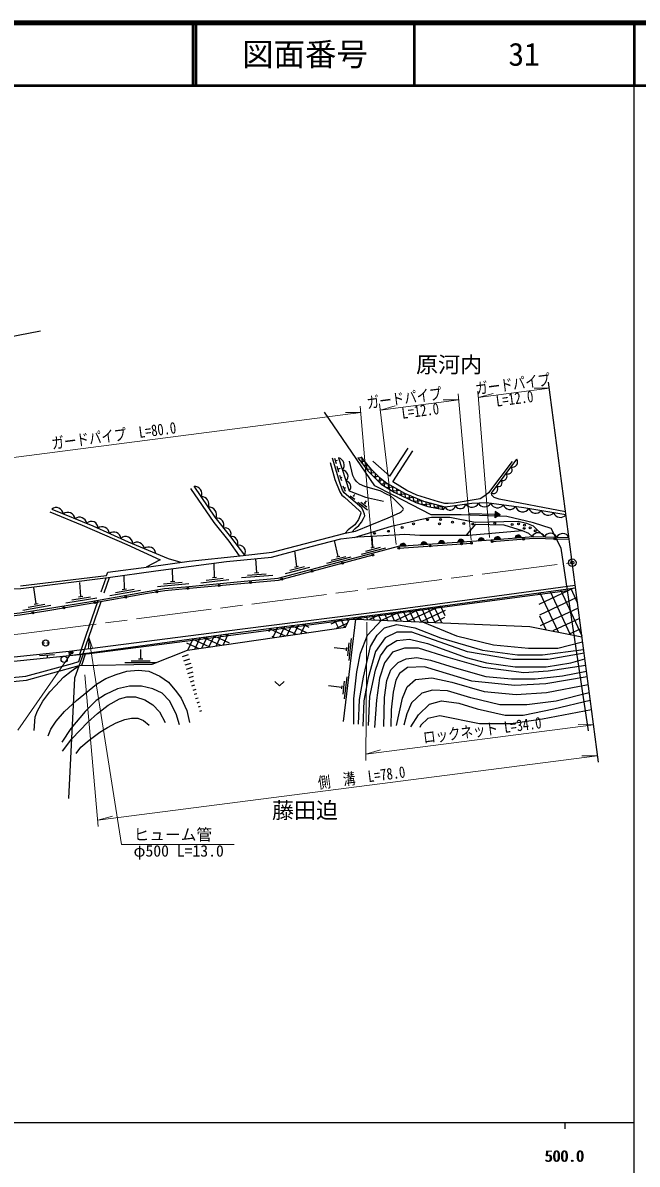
# Model space of a CAD drawing. Units: millimetres at full size, sheet at 1:1000; details may follow other scales. Extents: x 40000 to 680000, y 20000 to 380000.
# Drawn here: x 481708 to 579500, y 198357 to 380000 of the extents above; entities that cross this region are included whole.
import ezdxf
from ezdxf.enums import TextEntityAlignment as Align

# ---------------------------------------------------------------- set-up
doc = ezdxf.new("R2010")
doc.units = ezdxf.units.MM
doc.header["$LTSCALE"] = 1000
doc.header["$PDMODE"] = 32
doc.header["$PDSIZE"] = 500
doc.linetypes.add('CHAIN', pattern=[18.5, 12, -1.5, 3.5, -1.5])
doc.linetypes.add('DASHED', pattern=[7.5, 6, -1.5])
for name, color, linetype, lineweight in [('M-BGD', 7, 'Continuous', 25), ('M-BMK', 2, 'CHAIN', 13), ('M-BMK-OTRS', 5, 'Continuous', 25), ('M-BMK-ROW', 30, 'Continuous', 25), ('M-BMK-SRVR', 3, 'Continuous', 25), ('M-STR-HTXT', 7, 'Continuous', 13), ('M-TTL', 2, 'Continuous', 140), ('M-TTL-BAND', 7, 'Continuous', 25), ('M-TTL-LINE', 7, 'Continuous', 50)]:
    doc.layers.add(name, color=color, linetype=linetype, lineweight=lineweight)
for name, color, linetype in [('M-BMK-HTXT', 7, 'Continuous'), ('M-OTRS', 6, 'Continuous'), ('M-TTL-TXT', 7, 'Continuous')]:
    doc.layers.add(name, color=color, linetype=linetype)
doc.styles.add('ＭＳ ゴシック', font='')
doc.styles.get('ＭＳ ゴシック').set_extended_font_data('MS Gothic')

# ---------------------------------------------------------------- blocks, each defined once
blk = doc.blocks.new('open_arrow')
at = {"color": 0, "linetype": 'Continuous', "lineweight": -2}
blk.add_lwpolyline([(7.5, 1.25), (0, 0), (7.5, -1.25)], dxfattribs=at)

msp = doc.modelspace()

# ---------------------------------------------------------------- hatches: boundary and pattern name
at = {"layer": 'M-BGD'}
for points in [[(556863, 301229), (557679, 301703), (556895, 302229)], [(554178, 297583, -0.82183), (555167, 297652)], [(556764, 297769, -0.82183), (557752, 297847)], [(560056, 298030, -0.82183), (561044, 298108)], [(561245, 297823, -1), (561544, 297847, -1)], [(566238, 297874, -0.41421), (566392, 298020, -0.41421), (566538, 297866, -1)], [(541424, 296388, -0.41421), (541567, 296545, -0.41421), (541723, 296401, -1)], [(541728, 296706, -0.82183), (542716, 296776)], [(545070, 296942, -0.82183), (546058, 297011)], [(546412, 296735, -1), (546711, 296756, -1)], [(547859, 297138, -0.82183), (548847, 297208)], [(550946, 297355, -0.82183), (551935, 297425)], [(551399, 297086, -1), (551699, 297108, -1)], [(552952, 297196, -1), (553251, 297217, -1)], [(556260, 297428, -1), (556559, 297452, -1)], [(537274, 295259, -1), (537564, 295335, -0.41421), (537457, 295152, -0.41421)], [(527608, 292695, -1), (527898, 292772, -0.41421), (527791, 292589, -0.41421)], [(532441, 293977, -1), (532731, 294054, -0.41421), (532624, 293870, -0.41421)], [(517806, 290905, -0.41421), (517942, 291068, -0.41421), (518105, 290932, -1)], [(522775, 291413, -0.41421), (522882, 291597, -0.41421), (523065, 291490, -1)], [(502882, 289424, -0.41421), (503007, 289595, -0.41421), (503178, 289471, -1)], [(507848, 289985, -1), (508147, 290013, -1)], [(512827, 290446, -1), (513126, 290474, -1)], [(488098, 286891, -0.41421), (488222, 287063, -0.41421), (488394, 286939, -1)], [(493032, 287701, -0.41421), (493153, 287875, -0.41421), (493327, 287753, -1)], [(497955, 288575, -0.41421), (498076, 288748, -0.41421), (498250, 288627, -1)], [(483162, 286091, -1), (483458, 286139, -0.41421), (483334, 285967, -0.41421)]]:
    msp.add_hatch(color=256, dxfattribs=at).paths.add_polyline_path(points)
at = {"layer": 'M-STR-HTXT'}
msp.add_hatch(color=256, dxfattribs=at).paths.add_polyline_path([(489238, 279769, -0.41421), (489442, 280058, -0.41421), (489731, 279853, -1)])

# ---------------------------------------------------------------- linework, layer by layer
at = {"layer": 'M-BGD'}
for p, q in [((531321, 310712), (531570, 309848)), ((535023, 310746), (535024, 310735)), ((535710, 310763), (535048, 310705)), ((535652, 310835), (535740, 309833)), ((540146, 307828), (543047, 312330)), ((540610, 306943), (543779, 311859)), ((531445, 310280), (531817, 310387)), ((531710, 309418), (531974, 308558)), ((531842, 308988), (532253, 309114)), ((536188, 310167), (535521, 310109)), ((536667, 309572), (535994, 309513)), ((536368, 309944), (536456, 308930)), ((537145, 308976), (536467, 308917)), ((537083, 309053), (537160, 308174)), ((540146, 307828), (537415, 310253)), ((556298, 305144), (560343, 310543)), ((532120, 308002), (532430, 307157)), ((532275, 307579), (532557, 307683)), ((537716, 308389), (537006, 308326)), ((538289, 307801), (537596, 307741)), ((537785, 308318), (537858, 307481)), ((538940, 307221), (538186, 307155)), ((538485, 307601), (538556, 306788)), ((539172, 307036), (539237, 306289)), ((532628, 306305), (533005, 305488)), ((532816, 305897), (533089, 306022)), ((539742, 306654), (538782, 306570)), ((540718, 306102), (539688, 306011)), ((539848, 306593), (539911, 305874)), ((540518, 306214), (540585, 305460)), ((541695, 305550), (540595, 305453)), ((541189, 305835), (541253, 305105)), ((541860, 305456), (541918, 304788)), ((533826, 304747), (534536, 304194)), ((534283, 304771), (534448, 304642)), ((534365, 304707), (534558, 304954)), ((535011, 303697), (536597, 302478)), ((535511, 303691), (536462, 302959)), ((536059, 303648), (536281, 303478)), ((536170, 303563), (536429, 303900)), ((542719, 305002), (541663, 304909)), ((542530, 305080), (542583, 304470)), ((543993, 304476), (542792, 304371)), ((543191, 304807), (543249, 304153)), ((543853, 304534), (543914, 303835)), ((545267, 303950), (543920, 303832)), ((544514, 304261), (544575, 303562)), ((545175, 303988), (545232, 303340)), ((546915, 303457), (545305, 303316)), ((545833, 303754), (545889, 303118)), ((546486, 303574), (546540, 302958)), ((547139, 303395), (547188, 302841)), ((548676, 302973), (547180, 302842)), ((547793, 303216), (547836, 302724)), ((548446, 303036), (548483, 302607)), ((556879, 301729), (552681, 301863)), ((556895, 302229), (556863, 301229)), ((557679, 301703), (556863, 301229)), ((557679, 301703), (556895, 302229)), ((537412, 296537), (537308, 298338)), ((560056, 298030), (561044, 298108)), ((531895, 295073), (531323, 297606)), ((535632, 295445), (539499, 296468)), ((536328, 295940), (538648, 296554)), ((537141, 296465), (537682, 296608)), ((541574, 296395), (553102, 297206)), ((541728, 296706), (542716, 296776)), ((545070, 296942), (546058, 297011)), ((547859, 297138), (548847, 297208)), ((550946, 297355), (551935, 297425)), ((554178, 297583), (555167, 297652)), ((556764, 297769), (557752, 297847)), ((518948, 292501), (518819, 294708)), ((525300, 293464), (525011, 295947)), ((530116, 293981), (533982, 295006)), ((530812, 294476), (533132, 295091)), ((531624, 295002), (532166, 295145)), ((505569, 291125), (505527, 293116)), ((512211, 291745), (512150, 293952)), ((518599, 292477), (519297, 292525)), ((523513, 292384), (527387, 293381)), ((524213, 292874), (526537, 293472)), ((525029, 293394), (525571, 293533)), ((490931, 288702), (490803, 290946)), ((497889, 289885), (497848, 292071)), ((503130, 290311), (508112, 290744)), ((504101, 290697), (507089, 290956)), ((505220, 291095), (505918, 291156)), ((510050, 290876), (514517, 291423)), ((510907, 291283), (513587, 291611)), ((511898, 291707), (512523, 291783)), ((516496, 291729), (521484, 292075)), ((517473, 292098), (520465, 292305)), ((483838, 287531), (483479, 290125)), ((495532, 288858), (500456, 289731)), ((496465, 289328), (499418, 289852)), ((497545, 289824), (498234, 289946)), ((564068, 289303), (563700, 289132)), ((569345, 290013), (563824, 287438)), ((563994, 289293), (566903, 283053)), ((565642, 289515), (568832, 282674)), ((567290, 289736), (570691, 282443)), ((568939, 289958), (570007, 287666)), ((481733, 286537), (486160, 287345)), ((482564, 286994), (485220, 287479)), ((483529, 287475), (484148, 287588)), ((488561, 287705), (493495, 288515)), ((489499, 288163), (492459, 288649)), ((490585, 288646), (491276, 288759)), ((548205, 287161), (543061, 284763)), ((547186, 287023), (548345, 284537)), ((548174, 287157), (548875, 285654)), ((569896, 288518), (563949, 285745)), ((533320, 285205), (533517, 284784)), ((534312, 285332), (534421, 285099)), ((535627, 285500), (534804, 285116)), ((535304, 285458), (535477, 285087)), ((536296, 285585), (536549, 285041)), ((538733, 285897), (536868, 285028)), ((537287, 285712), (537622, 284995)), ((538279, 285839), (538694, 284949)), ((541855, 286302), (538932, 284939)), ((539271, 285966), (539766, 284904)), ((540263, 286093), (540839, 284858)), ((545030, 286732), (540997, 284851)), ((541254, 286221), (541911, 284812)), ((542243, 286355), (542984, 284766)), ((543231, 286488), (544056, 284720)), ((544220, 286622), (545128, 284674)), ((548943, 286454), (545126, 284674)), ((545209, 286756), (546201, 284628)), ((546197, 286890), (547273, 284582)), ((548851, 285360), (547190, 284586)), ((563959, 285611), (564975, 283433)), ((570112, 286867), (564074, 284051)), ((570328, 285216), (566050, 283221)), ((521124, 283645), (520865, 283090)), ((520932, 283620), (523474, 282435)), ((522241, 283788), (521478, 282151)), ((523359, 283931), (522602, 282308)), ((522700, 283846), (525194, 282684)), ((524477, 284074), (523729, 282472)), ((524469, 284073), (526869, 282954)), ((525594, 284217), (524857, 282635)), ((526712, 284360), (525984, 282798)), ((526238, 284299), (527221, 283840)), ((532521, 285103), (530755, 284279)), ((531337, 284951), (531939, 283660)), ((533369, 284447), (531565, 283606)), ((532328, 285078), (532923, 283802)), ((532768, 268808), (534715, 285120)), ((570544, 283565), (568692, 282702)), ((508797, 282002), (507951, 280187)), ((508665, 281984), (511435, 280692)), ((509919, 282155), (509078, 280350)), ((511041, 282308), (510205, 280514)), ((510409, 282221), (513155, 280941)), ((512164, 282460), (511332, 280677)), ((512153, 282459), (514530, 281351)), ((513286, 282613), (512459, 280840)), ((514353, 282648), (513586, 281003)), ((513897, 282697), (514377, 282473)), ((521325, 282386), (521755, 282186)), ((533635, 278514), (534029, 281992)), ((484844, 281312), (485169, 281312)), ((485519, 281312), (485844, 281312)), ((489145, 279324), (489084, 280004)), ((500472, 278783), (500472, 280283)), ((507772, 281349), (509715, 280443)), ((507925, 280227), (507996, 280194)), ((533236, 280320), (531246, 280506)), ((533208, 280077), (533263, 280564)), ((533416, 279243), (533652, 281330)), ((486771, 279432), (484379, 279236)), ((485575, 279334), (485599, 279035)), ((491702, 279672), (491072, 277744)), ((497972, 278183), (502972, 278183)), ((498972, 278483), (501972, 278483)), ((500122, 278783), (500822, 278783)), ((508048, 279397), (507077, 279088)), ((508257, 278729), (507289, 278421)), ((508466, 278061), (507501, 277754)), ((508662, 277389), (507713, 277087)), ((508746, 276681), (507926, 276420)), ((508830, 275973), (508138, 275753)), ((508915, 275266), (508350, 275086)), ((509055, 274576), (508562, 274419)), ((532509, 274233), (530345, 274498)), ((532480, 273989), (532538, 274476)), ((532683, 273155), (532931, 275240)), ((532898, 272424), (533312, 275899)), ((509235, 273898), (508775, 273752)), ((509415, 273221), (508987, 273085)), ((509595, 272544), (509199, 272418)), ((509775, 271866), (509411, 271751)), ((509954, 271189), (509624, 271084)), ((510134, 270512), (509836, 270417))]:
    msp.add_line(p, q, dxfattribs=at)
for points in [[(534153, 299016), (534604, 299509), (535214, 300008), (535636, 300550), (535921, 301107), (536108, 301413), (536167, 301550), (536097, 301785), (535926, 302212), (535658, 302818), (532842, 305218), (532595, 305616), (532180, 306868), (530995, 310724)], [(531969, 310749), (533670, 305535), (536266, 304515), (539105, 303868)], [(535017, 310744), (536676, 308654), (538767, 306579), (540841, 305302), (544269, 303666), (546163, 303026), (548695, 302569), (548930, 302903)], [(548930, 302903), (545560, 303829), (542513, 305087), (539437, 306826), (538569, 307515), (537157, 308961), (535572, 310934)], [(481345, 290379), (495019, 292065), (495213, 292548), (501744, 293441), (508180, 294345), (516312, 295190), (521413, 295741), (533022, 298800), (534664, 299113), (539840, 301206), (541663, 302022), (542000, 302246), (542168, 302411), (542261, 302513), (542300, 302607), (542271, 302727), (542185, 302799), (541975, 303013), (540771, 304251), (540281, 304648), (539621, 304987), (538611, 305492), (537428, 305845), (536174, 306204), (535320, 306605), (534801, 306988), (534499, 307412), (534259, 307964), (533712, 310258)], [(530617, 310016), (531387, 307346), (532183, 305340), (532512, 304849), (532928, 304484), (535324, 302359), (535443, 302156), (535508, 301987), (535417, 301649), (535135, 300978), (534566, 300122), (533495, 299312), (533022, 298800)], [(559575, 310203), (555812, 305197), (555229, 304713), (554511, 304265), (552908, 303976), (550375, 303581), (549431, 303482), (548860, 303482), (547889, 303755), (544427, 304823), (542846, 305564), (540610, 306943)], [(508406, 305908), (512114, 300458), (514488, 297488), (516163, 295175)], [(508934, 306280), (512291, 301316), (514748, 298210), (516982, 295262)], [(568170, 301699), (561473, 302836), (555514, 303606), (553185, 303508), (548930, 302903)], [(568111, 302152), (557522, 304174), (556754, 304440), (556369, 304820), (556298, 305144)], [(486004, 302152), (491132, 300061), (498285, 296974), (503592, 294549), (501326, 293384)], [(486307, 302616), (492870, 299924), (498474, 297419), (504840, 294748), (506849, 294158)], [(534451, 298114), (540375, 299902), (544961, 300974), (546758, 301307), (549677, 301307), (553734, 300554), (560568, 300681), (561886, 300396), (562931, 299941), (564737, 298214)], [(552349, 298471), (553833, 300203), (558248, 300107), (561187, 299203), (562216, 298798), (562794, 298247)], [(402048, 283890), (420509, 282327), (438321, 283404), (458736, 284587), (465775, 284906), (471243, 285231), (477959, 285714), (481236, 286085), (485308, 286740), (492557, 287921), (501516, 289511), (504286, 289950), (507605, 290264), (516954, 291130), (522368, 291616), (537926, 295742), (541524, 296692), (556275, 297730), (562980, 298262), (568640, 298109)], [(495269, 291713), (502887, 292771), (514153, 294246), (521290, 294952), (527612, 296642), (532303, 297861), (535047, 298184), (539058, 298435), (542540, 298614), (544902, 298471), (552729, 298471), (561187, 299203)], [(556410, 297440), (562988, 297961), (568679, 297808)], [(458392, 284267), (458751, 284288), (465791, 284607), (471262, 284931), (477987, 285415), (481277, 285788), (485356, 286444), (492607, 287625), (501565, 289215), (504323, 289652), (507633, 289965), (516981, 290831), (522420, 291319), (537467, 295310)], [(435794, 284222), (440813, 284503), (460832, 289697), (481371, 290000), (495269, 291713)], [(489084, 280004), (516694, 283532), (541010, 286642), (559127, 289093), (569635, 290506)], [(489145, 279324), (516753, 283086), (541069, 286196), (559187, 288647), (569694, 290060)], [(507931, 280184), (533097, 283828), (533630, 285042), (534715, 285120), (562424, 283934), (570709, 282305)], [(534420, 268386), (534403, 272434), (534860, 276734), (535456, 279699), (536561, 282537), (538803, 284945)], [(535138, 268409), (535303, 272318), (535938, 275861), (537054, 280725), (538087, 282531), (539299, 283715), (541227, 284238), (544106, 283729), (548213, 282146), (554871, 280176), (560424, 279419), (564436, 279419), (570975, 280275)], [(545319, 284666), (550739, 282447), (556618, 281035), (562176, 280460), (566860, 280460), (570817, 281479)], [(571050, 279702), (565316, 278650), (559663, 278650), (552490, 279869), (543630, 283042), (541232, 283040), (539386, 282101), (537824, 279943), (536700, 275748), (535975, 272110), (535825, 268055)], [(536718, 268149), (536961, 272768), (537836, 276963), (538640, 279246), (539739, 280804), (541239, 281701), (543235, 281901), (546135, 281201), (552272, 279019), (555494, 278138), (560098, 277507), (565018, 277507), (568965, 278120), (571172, 278767)], [(460607, 277421), (471745, 278183), (483371, 279404), (489084, 280004)], [(490654, 277738), (502280, 277910), (507931, 280184)], [(571310, 277719), (565328, 276812), (561482, 276570), (554964, 277404), (549430, 278990), (544676, 280494), (542449, 280494), (540575, 279835), (539283, 278127), (538503, 275685), (537992, 272185), (537695, 267834)], [(458859, 273759), (482182, 275999), (489590, 278064)], [(489590, 278064), (490601, 278333), (490991, 279575)], [(539198, 268028), (539263, 272631), (539645, 275307), (540266, 277041), (541454, 278191), (542744, 278775), (544405, 278970), (546580, 278590), (550348, 277422), (555418, 275993), (559475, 275584), (563254, 275584), (567599, 276086), (571429, 276807)], [(458557, 273127), (482293, 275407), (490654, 277738)], [(483539, 267362), (483688, 269576), (484034, 270514), (484874, 272048), (485992, 273532), (486883, 274493), (488188, 275847), (489425, 276838), (490654, 277738)], [(485754, 266546), (486161, 267566), (487035, 268847), (488362, 270399), (490249, 272147), (493445, 274748), (494938, 275630), (496543, 276311), (498272, 276807), (500074, 276961), (501792, 276807), (503536, 276041), (504888, 275042), (506172, 273548), (506914, 272503), (507798, 270539), (508241, 268662)], [(571547, 275908), (564947, 274788), (560043, 274518), (553155, 275231), (545662, 277499), (542935, 277377), (541663, 276432), (541091, 275366), (540674, 273494), (540350, 270664), (540309, 268003)], [(506669, 268294), (506108, 270051), (505060, 272115), (503884, 273296), (502418, 273989), (500592, 274455), (498709, 274455), (496760, 274011), (494854, 273100), (493398, 272163), (491657, 270411), (489376, 267706), (487941, 265535)], [(521801, 275194), (522551, 274494), (523301, 275194)], [(541182, 268154), (542130, 272501), (542874, 274338), (544213, 275512), (546831, 275756), (549980, 275048), (555128, 273589), (560246, 273127), (565048, 273445), (571707, 274684)], [(488036, 264091), (489486, 266064), (492080, 268689), (493584, 270077), (495294, 271395), (497115, 272407), (498268, 272734), (499649, 272734), (501149, 272253), (502398, 271434), (503441, 270338), (504384, 268670)], [(571882, 273345), (566579, 272030), (561938, 271480), (557643, 271480), (553005, 272563), (549306, 273704), (546903, 273808), (545221, 273302), (543559, 271802), (542809, 270010), (542374, 268239)], [(543488, 267935), (544683, 269859), (546425, 271549), (548331, 272086), (551137, 271752), (554026, 270830), (558513, 269838), (561344, 269838), (566249, 270801), (572029, 272229)], [(572231, 270679), (564436, 269201), (559398, 268451), (554411, 268451), (548091, 269689), (546174, 269280), (545081, 268248), (544927, 267849)], [(490222, 263741), (490938, 264713), (492252, 265839), (493953, 267084), (495187, 267878), (496587, 268591), (497950, 269117), (499017, 269358), (500009, 269358), (500937, 268988), (501795, 268227)]]:
    msp.add_lwpolyline(points, dxfattribs=at)
at = {"layer": 'M-BGD', "linetype": 'DASHED'}
for points in [[(490784, 279547), (491727, 282383), (494968, 291676)], [(491336, 279622), (492200, 282222), (495523, 291749)]]:
    msp.add_lwpolyline(points, dxfattribs=at)
at = {"layer": 'M-BGD'}
for centre, radius in [((542074, 299691), 150), ((543904, 300268), 150), ((546136, 300922), 150), ((548029, 300255), 150), ((548211, 300960), 150), ((550118, 300529), 150), ((551892, 300304), 150), ((553315, 300239), 150), ((556817, 300360), 150), ((559587, 300168), 150), ((560629, 300249), 150), ((561548, 300037), 150), ((562478, 299613), 150), ((537701, 298751), 150), ((539896, 299079), 150), ((561394, 297835), 150), ((561518, 299542), 150), ((563287, 299158), 150), ((566388, 297870), 150), ((541574, 296395), 150), ((546561, 296746), 150), ((551549, 297097), 150), ((553102, 297206), 150), ((556410, 297440), 150), ((537419, 295297), 150), ((527753, 292734), 150), ((532586, 294015), 150), ((517955, 290919), 150), ((522920, 291452), 150), ((503030, 289447), 150), ((507998, 289999), 150), ((512976, 290460), 150), ((488246, 286915), 150), ((493179, 287727), 150), ((498102, 288601), 150), ((483310, 286115), 150), ((485344, 281312), 500), ((488287, 278701), 500)]:
    msp.add_circle(centre, radius, dxfattribs=at)
for centre, radius, start, end in [((531719, 309615), 1160, 318.55326, 77.58288), ((532434, 307818), 1041, 314.73122, 81.40492), ((558962, 308863), 646, 241.88975, 44.41563), ((559659, 310097), 817, 253.20268, 33.1027), ((533024, 306178), 912, 315.1274, 81.00875), ((557429, 306773), 574, 240.31976, 45.98562), ((558088, 307855), 719, 248.76122, 37.54417), ((509041, 305071), 1160, 334.55192, 93.58154), ((556600, 305801), 722, 245.31727, 40.98811), ((510161, 303414), 1160, 334.55192, 93.58154), ((551366, 303560), 882, 208.47314, 347.69803), ((553173, 304076), 1178, 216.69124, 333.59557), ((555219, 304097), 1130, 208.84806, 329.23133), ((557257, 303975), 1160, 203.12395, 322.15357), ((487008, 301692), 1160, 8.18408, 127.2137), ((488862, 300909), 1181, 8.75997, 126.63781), ((511349, 301729), 1195, 332.163, 96.71587), ((549712, 303360), 906, 210.27743, 345.89374), ((559241, 303718), 1160, 203.12395, 322.15357), ((561273, 303318), 1158, 195.58374, 327.98859), ((563339, 303117), 1160, 200.84568, 319.8753), ((565311, 302782), 1160, 200.84568, 319.8753), ((567283, 302447), 1160, 200.84568, 319.8753), ((490731, 300165), 1160, 8.18408, 127.2137), ((492637, 299641), 1024, 356.13375, 137.6724), ((494332, 298621), 1164, 6.51842, 125.31635), ((512564, 300022), 1160, 338.84054, 97.87016), ((496162, 297808), 1160, 6.40258, 125.4322), ((498088, 297149), 1104, 358.37191, 134.46268), ((513887, 298661), 972, 332.38552, 104.32519), ((514966, 297268), 967, 331.27025, 103.02818), ((554679, 297520), 505, 15.19811, 172.8563), ((557266, 297711), 505, 15.70088, 173.35907), ((560558, 297972), 505, 15.70088, 173.35907), ((563758, 297771), 1075, 24.35667, 153.72316), ((565702, 297634), 1126, 27.94868, 148.96489), ((567654, 297617), 1102, 26.5457, 150.36787), ((499886, 296188), 1160, 7.71781, 126.74743), ((501730, 295414), 1160, 7.71781, 126.74743), ((516116, 295820), 1029, 327.21916, 107.07927), ((542229, 296643), 505, 15.19811, 172.8563), ((545571, 296879), 505, 15.19811, 172.8563), ((548360, 297075), 505, 15.19811, 172.8563), ((551447, 297292), 505, 15.19811, 172.8563)]:
    msp.add_arc(centre, radius, start, end, dxfattribs=at)
at = {"layer": 'M-BMK'}
msp.add_lwpolyline([(322871, 294437), (355806, 278957), (358372, 277976), (361055, 277321), (363470, 277070), (365122, 277070), (453945, 280637), (461820, 280948), (469399, 281479), (478333, 282443), (481456, 282770), (569167, 294081)], dxfattribs=at)
at = {"layer": 'M-BMK-OTRS'}
msp.add_line((573322, 262351), (565402, 322835), dxfattribs=at)
at = {"layer": 'M-BMK-ROW'}
msp.add_line((459580, 276313), (489145, 279324), dxfattribs=at)
for points in [[(571757, 267297), (567424, 296391), (565817, 299524), (562995, 300434), (558727, 301414), (551461, 301707), (546690, 301674), (540666, 304811), (537758, 306321), (529736, 318027)], [(489145, 279324), (492305, 279605), (512449, 282232), (533630, 285042), (568428, 289650)], [(491329, 279518), (489939, 275701), (488962, 256574)]]:
    msp.add_lwpolyline(points, dxfattribs=at)
at = {"layer": 'M-BMK-SRVR'}
msp.add_line((484546, 330911), (463901, 327064), dxfattribs=at)
msp.add_circle((569167, 294081), 600, dxfattribs=at)
at = {"layer": 'M-OTRS'}
msp.add_point((569167, 294081), dxfattribs=at)
at = {"layer": 'M-STR-HTXT'}
for p, q in [((554211, 320384), (565532, 321844)), ((565532, 321844), (563077, 321872)), ((538625, 318374), (551093, 319982)), ((551093, 319982), (548639, 320010)), ((553062, 297675), (551005, 320979)), ((556007, 298101), (554131, 321382)), ((554211, 320384), (556579, 321034)), ((535505, 317972), (533050, 318000)), ((537325, 296620), (535420, 318969)), ((541134, 296973), (538508, 319367)), ((538625, 318374), (540992, 319024)), ((536291, 262618), (536452, 284594)), ((489485, 279811), (480910, 267452)), ((493713, 252086), (491592, 276253)), ((536298, 263627), (572543, 268301)), ((572543, 268301), (570088, 268329)), ((536298, 263627), (538666, 264277)), ((493626, 253083), (573132, 263335)), ((573132, 263335), (570677, 263363)), ((493626, 253083), (495993, 253733))]:
    msp.add_line(p, q, dxfattribs=at)
for points in [[(456134, 308745), (460288, 308909), (466918, 309374), (475371, 310285), (478203, 310583), (535505, 317972)], [(492200, 282222), (497435, 249253), (515335, 249253)]]:
    msp.add_lwpolyline(points, dxfattribs=at)
msp.add_circle((489485, 279811), 250, dxfattribs=at)
at = {"layer": 'M-TTL'}
msp.add_line((680000, 380000), (40000, 380000), dxfattribs=at)
at = {"layer": 'M-TTL-BAND'}
for p, q in [((579000, 20000), (579000, 370000)), ((40000, 205000), (579000, 205000)), ((568000, 205000), (568000, 204000))]:
    msp.add_line(p, q, dxfattribs=at)
at = {"layer": 'M-TTL-LINE'}
for p, q in [((508747, 380000), (508747, 370000)), ((509247, 380000), (509247, 370000)), ((543997, 380000), (543997, 370000)), ((579000, 380000), (579000, 370000)), ((40000, 370000), (680000, 370000))]:
    msp.add_line(p, q, dxfattribs=at)

# ---------------------------------------------------------------- block references
at = {"layer": 'M-STR-HTXT', "xscale": 240, "yscale": 240, "rotation": 279}
msp.add_blockref('open_arrow', (492200, 282222), dxfattribs=at)

# ---------------------------------------------------------------- texts
at = {"layer": 'M-BMK-HTXT', "style": 'ＭＳ ゴシック'}
for s, p in [('原河内', (549558, 325610)), ('藤田迫', (526625, 254674))]:
    msp.add_text(s, height=2566, dxfattribs=at).set_placement(p, align=Align.MIDDLE_CENTER)
at = {"layer": 'M-STR-HTXT', "style": 'ＭＳ ゴシック', "width": 0.8}
for s, p in [('ガードパイプ', (559878, 321063)), ('ガードパイプ', (542604, 318835)), ('ガードパイプ\u3000L=80.0', (496375, 312874)), ('ロックネット L=34.0', (555022, 265989)), ('側\u3000溝\u3000L=78.0', (535818, 258472))]:
    msp.add_text(s, height=1833, rotation=7.348, dxfattribs=at).set_placement(p, align=Align.BOTTOM_CENTER)
for p in [(559872, 321114), (544859, 319178)]:
    msp.add_text('L=12.0', height=1833, rotation=7.348, dxfattribs=at).set_placement(p, align=Align.TOP_CENTER)
at = {"layer": 'M-STR-HTXT', "style": 'ＭＳ ゴシック'}
for s, p in [('ヒューム管\u3000', (499335, 249353)), ('φ500 L=13.0', (499335, 246753))]:
    msp.add_text(s, height=1833, dxfattribs=at).set_placement(p, align=Align.BOTTOM_LEFT)
at = {"layer": 'M-TTL-BAND', "style": 'ＭＳ ゴシック'}
for p in [(567844, 198195), (568000, 198195)]:
    msp.add_text('500.0', height=1833, dxfattribs=at).set_placement(p, align=Align.BOTTOM_CENTER)
at = {"layer": 'M-TTL-TXT', "style": 'ＭＳ ゴシック'}
for s, p in [('図面番号', (526622, 375000)), ('31', (561497, 375000))]:
    msp.add_text(s, height=3666, dxfattribs=at).set_placement(p, align=Align.MIDDLE_CENTER)

doc.saveas('drawing.dxf')
